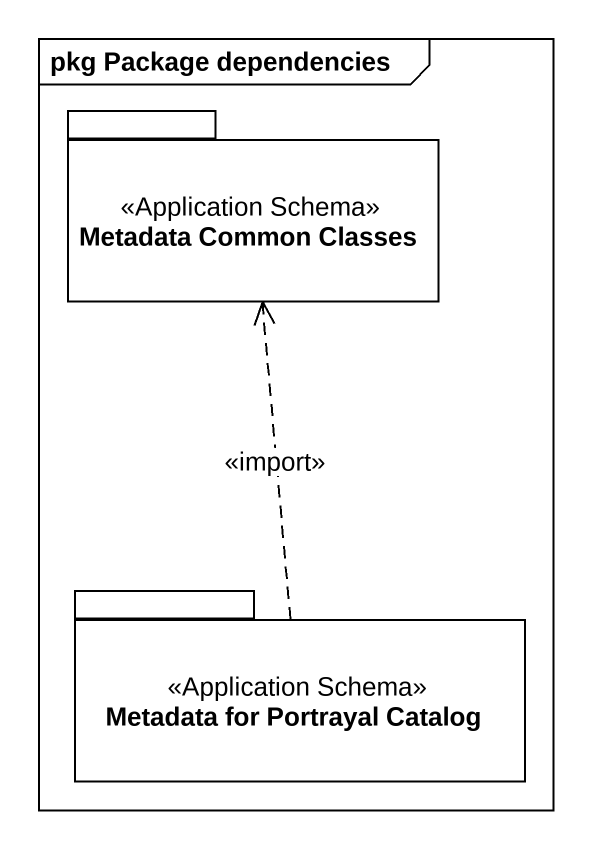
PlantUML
@startuml
mainframe pkg Package dependencies
package "Metadata Common Classes" as Metadata_Common_Classes <<Application Schema>> {
}
package "Metadata for Portrayal Catalog" as Metadata_for_Portrayal <<Application Schema>> {
}
Metadata_for_Portrayal .up.> Metadata_Common_Classes : <<import>>
@enduml
